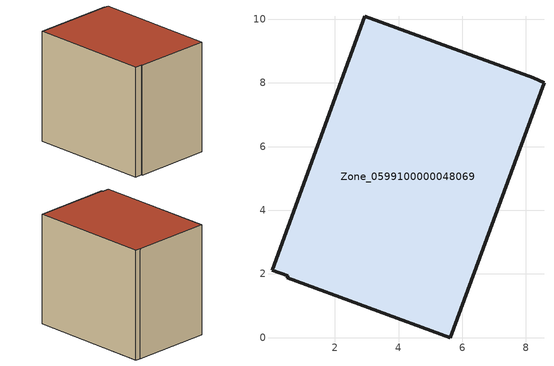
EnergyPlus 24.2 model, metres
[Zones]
Zone_0599100000048069
 floor ground (C_G): 2.94,10.09 8.23,8.16 8.57,8 5.63,0 0.49,1.88 0.52,1.94 0.02,2.12 z3.55
 wall outside (C_F): 0.49,1.88 5.63,0 8.57,8 8.23,8.16 2.94,10.09 0.02,2.12 0.52,1.94 0.49,1.88 z3.55:11.21
 roof outside (C_R): 8.23,8.16 2.94,10.09 0.02,2.12 0.52,1.94 0.49,1.88 5.63,0 8.57,8 z11.21
[BUILDING]
Pand.0599100000048069: North Axis=0; Terrain=City; Loads Convergence Tolerance Value=0.04; Temperature Convergence Tolerance Value=0.4; Solar Distribution=FullExterior; Maximum Number of Warmup Days=25; Minimum Number of Warmup Days=1
[Site:Location]
Rotterdam.The.Hague.AP_ZH_NLD Design_Conditions: Latitude=51.96; Longitude=4.45; Time Zone=1; Elevation=-4.5
[SITE:GROUNDTEMPERATURE:BUILDINGSURFACE]
18, 18, 18, 18, 18, 18, 18, 18, 18, 18, 18, 18
[MATERIAL] Thermal Absorptance=0.9; Solar Absorptance=0.7; Visible Absorptance=0.7
Name | Roughness | Thickness | Conductivity | Density | Specific Heat
G.TI.1975-1991 | MediumSmooth | 0.15 | 0.288461 | 540 | 1210
F.TI.1975-1991 | Rough | 0.3 | 0.230769 | 1920 | 840
R.TI.1975-1991 | MediumRough | 0.2 | 0.153846 | 1500 | 1000
[CONSTRUCTION]
C_G: G.TI.1975-1991
C_F: F.TI.1975-1991
C_R: R.TI.1975-1991
[ZONE]
Zone_0599100000048069: Type=1; Multiplier=1; Ceiling Height=Autocalculate; Volume=Autocalculate; Floor Area=autocalculate; Part of Total Floor Area=Yes
[ZONEINFILTRATION:DESIGNFLOWRATE]
Infil_Zone_0599100000048069: Zone or ZoneList or Space or SpaceList=Zone_0599100000048069; Schedule=AlwaysOn; Design Flow Rate Calculation Method=Flow/Area; Flow Rate per Floor Area=0.003; Constant Term Coefficient=1; Temperature Term Coefficient=0; Velocity Term Coefficient=0; Velocity Squared Term Coefficient=0
[HVACTEMPLATE:ZONE:IDEALLOADSAIRSYSTEM]
Zone_0599100000048069: Maximum Heating Supply Air Temperature=50; Minimum Cooling Supply Air Temperature=13; Maximum Heating Supply Air Humidity Ratio=0.0156; Minimum Cooling Supply Air Humidity Ratio=0.0077; Heating Limit=NoLimit; Cooling Limit=NoLimit; Dehumidification Control Type=ConstantSensibleHeatRatio; Cooling Sensible Heat Ratio=0.7; Dehumidification Setpoint=60; Humidification Control Type=None; Humidification Setpoint=30; Outdoor Air Method=None; Outdoor Air Flow Rate per Person=0.00944; Outdoor Air Flow Rate per Zone Floor Area=0; Outdoor Air Flow Rate per Zone=0; Demand Controlled Ventilation Type=None; Outdoor Air Economizer Type=NoEconomizer; Heat Recovery Type=None; Sensible Heat Recovery Effectiveness=0.7; Latent Heat Recovery Effectiveness=0.65
[ZONECONTROL:THERMOSTAT]
ThermostatControl_Zone_0599100000048069: Zone or ZoneList=Zone_0599100000048069; Control Type Schedule=DualSetpointControlType; Control 1=Thermostat_Zone_0599100000048069; Temperature Difference Between Cutout And Setpoint=0
[THERMOSTATSETPOINT:DUALSETPOINT]
Thermostat_Zone_0599100000048069: Heating Setpoint Temperature Schedule=HeatingSetpoint_Zone_0599100000048069; Cooling Setpoint Temperature Schedule=CoolingSetpoint_Zone_0599100000048069
[SCHEDULE:COMPACT]
HeatingSetpoint_Zone_0599100000048069: Through: 12/31, For: AllDays, Until: 24:00, 21
CoolingSetpoint_Zone_0599100000048069: Through: 12/31, For: AllDays, Until: 24:00, 24
DualSetpointControlType: Through: 12/31, For: AllDays, Until: 24:00, 4
AlwaysOn: Through: 12/31, For: AllDays, Until: 24:00, 1
